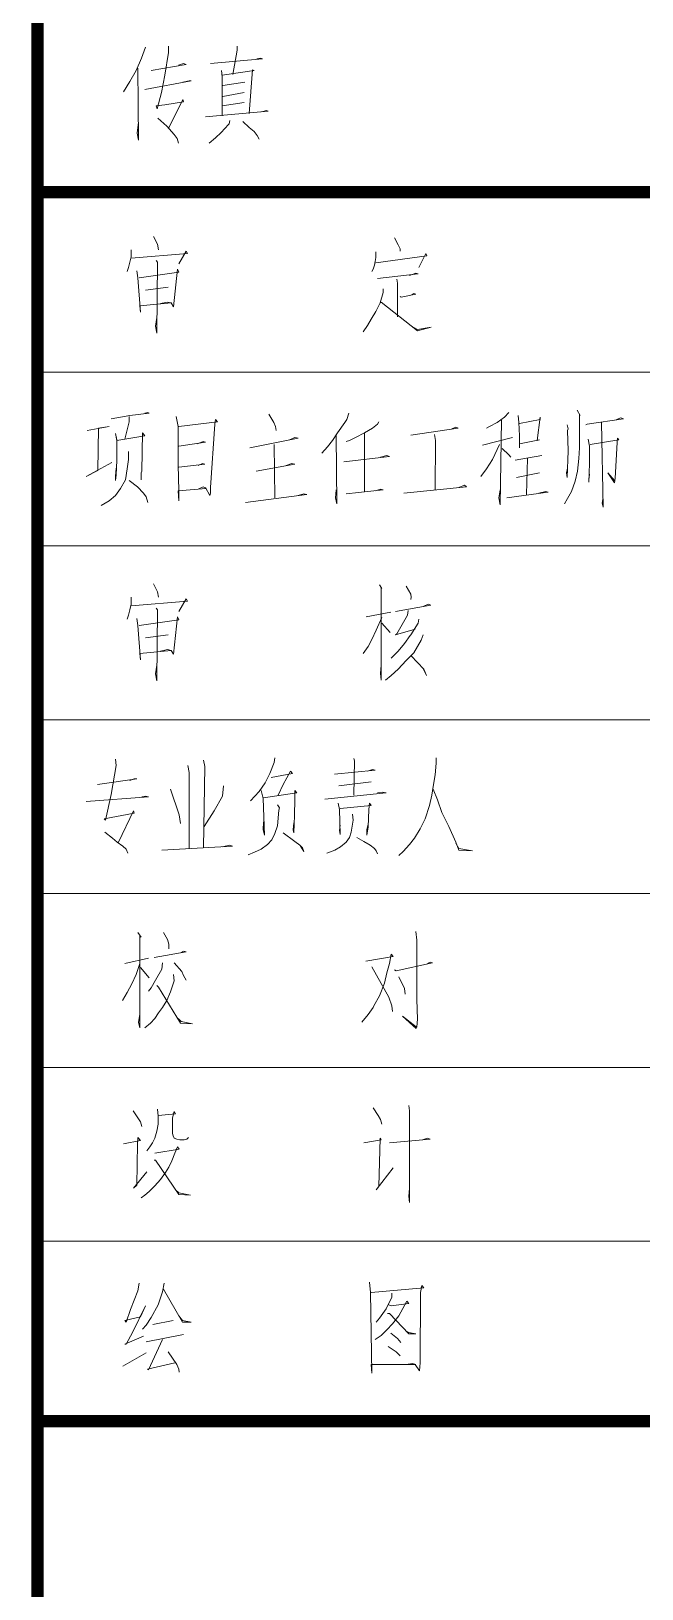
# Model space of a CAD drawing. Extents: x 1332633 to 1595679, y 264824 to 640777.
# Drawn here: x 1407608 to 1410067, y 279300 to 285573 of the extents above; entities that cross this region are included whole.
import ezdxf
from ezdxf.enums import TextEntityAlignment as Align

# ---------------------------------------------------------------- set-up
doc = ezdxf.new("R2010")
doc.units = 0
doc.header["$LTSCALE"] = 1000
doc.header["$MEASUREMENT"] = 0
doc.layers.add('_公共_图框', color=4, linetype='CONTINUOUS', lineweight=5)
doc.layers.add('hatch', color=251, linetype='CONTINUOUS')
doc.styles.add('图框文字', font='SIMKAI.TTF')

# ---------------------------------------------------------------- blocks, each defined once
blk = doc.blocks.new('tk22')
at = {"layer": '_公共_图框'}
for p, q in [((-8565.2, 18209.5), (-8580.2, 18165.3)), ((-8471.6, 18212.6), (-8471.6, 18187.2)), ((-8195.1, 18196.5), (-8212.7, 18099.3)), ((-8195.1, 18212.6), (-8195.1, 18196.5)), ((-8580.2, 18165.3), (-8602.6, 18114.9)), ((-8542.3, 18114.9), (-8401.4, 18139.8)), ((-8471.6, 18187.2), (-8487.2, 18096.2)), ((-8411.3, 18143), (-8431.6, 18136.7)), ((-8401.4, 18139.8), (-8411.3, 18143)), ((-8303.2, 18143), (-8094.2, 18162.2)), ((-8101.5, 18165.3), (-8116.6, 18162.2)), ((-8094.2, 18162.2), (-8101.5, 18165.3)), ((-8628.1, 18070.7), (-8653, 18029.7)), ((-8602.6, 18114.9), (-8628.1, 18070.7)), ((-8595.3, 18124.3), (-8592.7, 17834.7)), ((-8567.8, 18039), (-8381.2, 18073.8)), ((-8487.2, 18096.2), (-8499.7, 18026.5)), ((-8389, 18073.8), (-8413.9, 18067.6)), ((-8381.2, 18073.8), (-8389, 18073.8)), ((-8258, 18114.9), (-8255.4, 18089.4)), ((-8255.4, 18096.2), (-8127, 18114.9)), ((-8255.4, 18089.4), (-8255.4, 17931.9)), ((-8164.4, 18067.6), (-8252.8, 18055.1)), ((-8134.3, 18118), (-8147.3, 17941.8)), ((-8127, 18114.9), (-8134.3, 18118)), ((-8499.7, 18026.5), (-8517.4, 17960.5)), ((-8252.8, 18010.9), (-8167, 18026.5)), ((-8522, 17973), (-8487.2, 17976.1)), ((-8517.4, 17960.5), (-8522, 17973)), ((-8487.2, 17976.1), (-8411.3, 17988.6)), ((-8413.9, 17998.5), (-8471.6, 17881.5)), ((-8411.3, 17988.6), (-8413.9, 17998.5)), ((-8323.5, 17928.8), (-8071.4, 17951.2)), ((-8167, 17985.5), (-8255.4, 17973)), ((-8079.2, 17954.3), (-8096.8, 17948)), ((-8071.4, 17951.2), (-8079.2, 17954.3)), ((-8597.9, 17862.8), (-8592.7, 17907)), ((-8514.8, 17922.6), (-8479.4, 17891.4)), ((-8479.4, 17891.4), (-8449.3, 17856.6)), ((-8229.9, 17897.6), (-8260.6, 17865.9)), ((-8227.8, 17900.7), (-8229.9, 17897.6)), ((-8225.2, 17913.2), (-8227.8, 17900.7)), ((-8172.2, 17910.1), (-8147.3, 17885.1)), ((-8147.3, 17885.1), (-8127, 17869)), ((-8592.7, 17834.7), (-8597.9, 17862.8)), ((-8449.3, 17856.6), (-8436.8, 17841)), ((-8436.8, 17841), (-8431.6, 17821.7)), ((-8282.9, 17844.1), (-8308.4, 17821.7)), ((-8260.6, 17865.9), (-8282.9, 17844.1)), ((-8127, 17869), (-8114.5, 17853.4)), ((-8114.5, 17853.4), (-8106.7, 17837.8)), ((-8531.8, 17447), (-8516.9, 17415.6)), ((-7562.5, 17440.9), (-7547.2, 17412.5)), ((-8622.5, 17393.4), (-8622.5, 17365.1)), ((-8622.5, 17358.9), (-8395.9, 17377.7)), ((-8516.9, 17415.6), (-8511.9, 17393.4)), ((-8400.9, 17387.3), (-8431.1, 17336.7)), ((-8395.9, 17377.7), (-8400.9, 17387.3)), ((-7637.9, 17384.2), (-7637.9, 17362)), ((-7547.2, 17412.5), (-7539.9, 17396.8)), ((-7539.9, 17396.8), (-7539.9, 17387.3)), ((-7436.6, 17377.7), (-7464.1, 17321)), ((-7431.6, 17368.5), (-7436.6, 17377.7)), ((-8632.5, 17321), (-8637.9, 17305.3)), ((-8627.5, 17343.2), (-8632.5, 17321)), ((-8622.5, 17365.1), (-8627.5, 17343.2)), ((-8521.9, 17349.4), (-8516.9, 17343.2)), ((-8516.9, 17343.2), (-8519.2, 17056.5)), ((-8451.4, 17163.7), (-8436.1, 17314.9)), ((-8436.1, 17314.9), (-8431.1, 17302.3)), ((-7648.3, 17314.9), (-7653.2, 17305.3)), ((-7642.9, 17330.6), (-7648.3, 17314.9)), ((-7640.6, 17346.3), (-7642.9, 17330.6)), ((-7637.9, 17362), (-7640.6, 17346.3)), ((-7637.9, 17340.2), (-7431.6, 17368.5)), ((-8600, 17308.4), (-8595, 17280.1)), ((-8595, 17280.1), (-8584.6, 17141.5)), ((-8431.1, 17302.3), (-8590, 17280.1)), ((-7630.3, 17277), (-7466.8, 17295.8)), ((-7552.6, 17274), (-7549.9, 17258.3)), ((-7549.9, 17258.3), (-7549.9, 17122.7)), ((-7476.8, 17299.2), (-7502, 17289.6)), ((-7466.8, 17295.8), (-7476.8, 17299.2)), ((-8564.7, 17229.9), (-8474, 17242.6)), ((-7607.7, 17220.4), (-7620.3, 17179.4)), ((-7607.7, 17236.1), (-7607.7, 17220.4)), ((-7539.9, 17204.7), (-7534.9, 17201.6)), ((-7534.9, 17201.6), (-7476.8, 17214.2)), ((-7484.4, 17217.3), (-7497, 17210.8)), ((-7476.8, 17214.2), (-7484.4, 17217.3)), ((-8587.3, 17166.8), (-8461.4, 17179.4)), ((-8584.6, 17141.5), (-8587.3, 17166.8)), ((-8476.7, 17182.5), (-8504.3, 17176.3)), ((-8461.4, 17179.4), (-8476.7, 17182.5)), ((-8461.4, 17179.4), (-8451.4, 17163.7)), ((-7637.9, 17144.9), (-7655.5, 17113.2)), ((-7620.3, 17179.4), (-7637.9, 17144.9)), ((-7618, 17179.4), (-7615.3, 17182.5)), ((-7615.3, 17182.5), (-7469.1, 17066.1)), ((-8524.5, 17084.8), (-8519.2, 17119.7)), ((-8519.2, 17056.5), (-8524.5, 17084.8)), ((-7670.8, 17087.9), (-7688.5, 17063)), ((-7655.5, 17113.2), (-7670.8, 17087.9)), ((-7469.1, 17072.2), (-7487.1, 17081.8)), ((-7414, 17081.8), (-7469.1, 17072.2)), ((-7469.1, 17066.1), (-7414, 17081.8)), ((-9000, 16900), (-1000, 16900)), ((-8703.3, 16712.4), (-8627.5, 16725)), ((-8647.8, 16630.4), (-8630.2, 16699.7)), ((-8630.2, 16699.7), (-8630.2, 16721.9)), ((-8627.5, 16725), (-8549.4, 16734.6)), ((-8554.8, 16737.6), (-8567, 16734.6)), ((-8549.4, 16734.6), (-8554.8, 16737.6)), ((-8441.5, 16721.9), (-8433.8, 16681)), ((-8431.1, 16681), (-8274.9, 16699.7)), ((-8285.3, 16690.5), (-8302.9, 16435.2)), ((-8282.6, 16709.3), (-8285.3, 16690.5)), ((-8274.9, 16699.7), (-8282.6, 16709.3)), ((-8068.6, 16731.5), (-8048.3, 16696.7)), ((-8048.3, 16696.7), (-8041, 16681)), ((-7761.6, 16696.7), (-7791.4, 16655.7)), ((-7753.9, 16709.3), (-7761.6, 16696.7)), ((-7746.3, 16734.6), (-7753.9, 16709.3)), ((-7630.3, 16690.5), (-7650.6, 16674.8)), ((-7625.3, 16699.7), (-7630.3, 16690.5)), ((-7149.4, 16696.7), (-7179.7, 16681)), ((-7119.2, 16718.9), (-7149.4, 16696.7)), ((-7131.8, 16706.2), (-7136.8, 16365.9)), ((-7101.6, 16737.6), (-7119.2, 16718.9)), ((-7063.7, 16725), (-7061.4, 16696.7)), ((-7061.4, 16696.7), (-7058.7, 16643.1)), ((-6975.6, 16709.3), (-7058.7, 16693.6)), ((-6988.3, 16624.3), (-6975.6, 16718.9)), ((-6975.6, 16718.9), (-6975.6, 16709.3)), ((-6867.3, 16687.5), (-6862.3, 16671.4)), ((-6827.1, 16747.2), (-6814.5, 16725)), ((-6817.1, 16731.5), (-6817.1, 16665.3)), ((-6814.5, 16725), (-6817.1, 16731.5)), ((-6791.9, 16687.5), (-6786.9, 16690.5)), ((-6786.9, 16690.5), (-6640.7, 16712.4)), ((-6729.1, 16696.7), (-6721.4, 16356.7)), ((-6651, 16715.8), (-6668.6, 16709.3)), ((-6640.7, 16712.4), (-6651, 16715.8)), ((-8799, 16665.3), (-8710.6, 16681)), ((-8753.5, 16674.8), (-8756.2, 16504.5)), ((-8710.6, 16681), (-8753.5, 16674.8)), ((-8685.7, 16652.6), (-8680.4, 16627.4)), ((-8680.4, 16624.3), (-8685.7, 16652.6)), ((-8567, 16643.1), (-8680.4, 16624.3)), ((-8680.4, 16627.4), (-8680.4, 16545.4)), ((-8579.7, 16501.4), (-8577.4, 16655.7)), ((-8577.4, 16655.7), (-8567, 16643.1)), ((-8433.8, 16681), (-8433.8, 16526.7)), ((-8144, 16596), (-7950.3, 16633.9)), ((-8041, 16681), (-8038.4, 16665.3)), ((-7962.9, 16636.9), (-7985.5, 16627.4)), ((-7950.3, 16633.9), (-7962.9, 16636.9)), ((-7811.7, 16624.3), (-7832, 16599)), ((-7791.4, 16655.7), (-7811.7, 16624.3)), ((-7796.8, 16646.5), (-7794.1, 16369.3)), ((-7743.6, 16624.3), (-7756.2, 16621.2)), ((-7718.7, 16636.9), (-7743.6, 16624.3)), ((-7683.5, 16655.7), (-7718.7, 16636.9)), ((-7650.6, 16674.8), (-7683.5, 16655.7)), ((-7683.5, 16652.6), (-7683.5, 16419.5)), ((-7497, 16646.5), (-7305.6, 16674.8)), ((-7401.3, 16649.6), (-7396.4, 16624.3)), ((-7396.4, 16624.3), (-7398.7, 16426)), ((-7315.6, 16677.9), (-7330.9, 16671.4)), ((-7305.6, 16674.8), (-7315.6, 16677.9)), ((-7086.7, 16636.9), (-7207.2, 16605.5)), ((-7179.7, 16681), (-7192.3, 16674.8)), ((-7058.7, 16643.1), (-7058.7, 16596)), ((-7058.7, 16611.7), (-6978.3, 16627.4)), ((-6978.3, 16627.4), (-6988.3, 16624.3)), ((-6862.3, 16671.4), (-6865, 16665.3)), ((-6865, 16665.3), (-6862.3, 16583.3)), ((-6817.1, 16665.3), (-6817.1, 16662.2)), ((-6817.1, 16662.2), (-6817.1, 16596)), ((-6781.9, 16630.4), (-6777, 16602.1)), ((-6774.3, 16608.6), (-6658.3, 16627.4)), ((-6663.6, 16633.9), (-6665.9, 16618.2)), ((-6658.3, 16627.4), (-6663.6, 16633.9)), ((-8632.5, 16548.9), (-8632.5, 16580.3)), ((-8431.1, 16602.1), (-8322.8, 16618.2)), ((-8333.1, 16621.2), (-8355.7, 16611.7)), ((-8322.8, 16618.2), (-8333.1, 16621.2)), ((-8046, 16608.6), (-8043.3, 16394.2)), ((-7832, 16599), (-7854.6, 16573.8)), ((-7592.8, 16564.6), (-7618, 16558.1)), ((-7582.4, 16561.1), (-7592.8, 16564.6)), ((-7139.5, 16608.6), (-7167.1, 16548.9)), ((-7129.2, 16592.9), (-7101.6, 16567.6)), ((-7101.6, 16567.6), (-7093.9, 16558.1)), ((-7076.3, 16545.4), (-6968.4, 16564.6)), ((-6862.3, 16583.3), (-6867.3, 16476.1)), ((-6817.1, 16596), (-6819.4, 16551.9)), ((-6777, 16602.1), (-6777, 16532.8)), ((-6665.9, 16618.2), (-6670.9, 16520.6)), ((-8804, 16479.6), (-8700.6, 16536.3)), ((-8756.2, 16504.5), (-8804, 16479.6)), ((-8685.7, 16479.6), (-8683, 16514)), ((-8680.4, 16545.4), (-8683, 16485.7)), ((-8645.1, 16467), (-8637.9, 16511)), ((-8637.9, 16511), (-8632.5, 16548.9)), ((-8582.4, 16495.3), (-8579.7, 16501.4)), ((-8433.8, 16526.7), (-8431.1, 16422.6)), ((-8431.1, 16517.1), (-8325.5, 16529.7)), ((-8335.4, 16532.8), (-8353, 16523.6)), ((-8325.5, 16529.7), (-8335.4, 16532.8)), ((-8119.1, 16501.4), (-7962.9, 16529.7)), ((-7975.6, 16532.8), (-7998.2, 16523.6)), ((-7962.9, 16529.7), (-7975.6, 16532.8)), ((-7766.6, 16539.3), (-7582.4, 16561.1)), ((-7192.3, 16511), (-7214.9, 16479.6)), ((-7167.1, 16548.9), (-7192.3, 16511)), ((-7026.2, 16551.9), (-7031.1, 16406.9)), ((-6870, 16495.3), (-6865, 16514)), ((-6824.8, 16501.4), (-6834.8, 16460.5)), ((-6819.4, 16551.9), (-6824.8, 16501.4)), ((-6777, 16532.8), (-6779.2, 16457.4)), ((-6670.9, 16520.6), (-6673.6, 16473.1)), ((-8683, 16485.7), (-8685.7, 16463.5)), ((-8685.7, 16463.5), (-8685.7, 16479.6)), ((-8665.4, 16432.1), (-8645.1, 16467)), ((-8630.2, 16463.5), (-8597.3, 16438.6)), ((-8597.3, 16438.6), (-8572.4, 16413.4)), ((-8582.4, 16467), (-8582.4, 16495.3)), ((-8333.1, 16438.6), (-8353, 16429.1)), ((-8320.5, 16432.1), (-8333.1, 16438.6)), ((-7524.6, 16413.4), (-7272.7, 16438.6)), ((-7280.4, 16444.8), (-7303, 16435.2)), ((-7272.7, 16438.6), (-7280.4, 16444.8)), ((-6978.3, 16495.3), (-7071.3, 16476.1)), ((-6867.3, 16476.1), (-6870, 16495.3)), ((-6834.8, 16460.5), (-6849.7, 16419.5)), ((-6779.2, 16467), (-6777, 16488.8)), ((-6779.2, 16457.4), (-6779.2, 16467)), ((-6703.8, 16495.3), (-6675.9, 16463.5)), ((-6675.9, 16454.3), (-6703.8, 16495.3)), ((-6673.6, 16473.1), (-6675.9, 16454.3)), ((-8743.5, 16362.8), (-8710.6, 16382)), ((-8710.6, 16382), (-8685.7, 16403.8)), ((-8685.7, 16403.8), (-8665.4, 16432.1)), ((-8572.4, 16413.4), (-8562.1, 16397.7)), ((-8562.1, 16397.7), (-8554.8, 16375.5)), ((-8433.8, 16422.6), (-8320.5, 16432.1)), ((-8431.1, 16382), (-8433.8, 16422.6)), ((-8431.1, 16422.6), (-8431.1, 16382)), ((-8305.2, 16403.8), (-8322.8, 16435.2)), ((-8302.9, 16413.4), (-8305.2, 16403.8)), ((-8302.9, 16435.2), (-8302.9, 16413.4)), ((-8161.6, 16375.5), (-7915.1, 16406.9)), ((-7927.7, 16410.3), (-7950.3, 16403.8)), ((-7915.1, 16406.9), (-7927.7, 16410.3)), ((-7799.1, 16394.2), (-7796.8, 16426)), ((-7794.1, 16369.3), (-7799.1, 16394.2)), ((-7756.2, 16410.3), (-7607.7, 16426)), ((-7620.3, 16429.1), (-7637.9, 16422.6)), ((-7607.7, 16426), (-7620.3, 16429.1)), ((-7141.8, 16394.2), (-7136.8, 16426)), ((-7136.8, 16365.9), (-7141.8, 16394.2)), ((-7109.2, 16394.2), (-6943.1, 16416.4)), ((-6953.1, 16419.5), (-6980.6, 16413.4)), ((-6943.1, 16416.4), (-6953.1, 16419.5)), ((-6865, 16391.2), (-6877.6, 16369.3)), ((-6849.7, 16419.5), (-6865, 16391.2)), ((-6726.4, 16372.4), (-6723.7, 16388.1)), ((-6721.4, 16356.7), (-6726.4, 16372.4)), ((-9000, 16200), (-1000, 16200)), ((-8531.8, 16047), (-8516.9, 16015.6)), ((-8516.9, 16015.6), (-8511.9, 15993.8)), ((-7623, 16043.9), (-7612.7, 16028.2)), ((-7615.3, 16031.3), (-7615.3, 15660)), ((-7612.7, 16028.2), (-7615.3, 16031.3)), ((-7514.7, 16037.8), (-7497, 16006)), ((-7497, 16006), (-7494.4, 15993.8)), ((-8627.5, 15943.3), (-8632.5, 15921.1)), ((-8622.5, 15965.5), (-8627.5, 15943.3)), ((-8622.5, 15993.8), (-8622.5, 15965.5)), ((-8622.5, 15959), (-8395.9, 15977.7)), ((-8521.9, 15949.4), (-8516.9, 15943.3)), ((-8516.9, 15943.3), (-8519.2, 15656.5)), ((-8400.9, 15987.3), (-8431.1, 15936.7)), ((-8395.9, 15977.7), (-8400.9, 15987.3)), ((-7557.5, 15936.7), (-7416.3, 15962)), ((-7507, 15940.2), (-7509.7, 15921.1)), ((-7494.4, 15993.8), (-7497, 15984.2)), ((-7426.6, 15965.5), (-7446.5, 15955.9)), ((-7416.3, 15962), (-7426.6, 15965.5)), ((-8632.5, 15921.1), (-8637.9, 15905.4)), ((-8600, 15908.4), (-8595, 15880.1)), ((-8595, 15880.1), (-8584.6, 15741.5)), ((-8431.1, 15902.3), (-8590, 15880.1)), ((-8451.4, 15763.7), (-8436.1, 15914.9)), ((-8436.1, 15914.9), (-8431.1, 15902.3)), ((-7577.4, 15933.7), (-7675.8, 15914.9)), ((-7612.7, 15911.9), (-7635.6, 15861.3)), ((-7612.7, 15889.7), (-7580.1, 15851.8)), ((-7509.7, 15921.1), (-7552.6, 15845.6)), ((-7466.8, 15889.7), (-7497, 15842.6)), ((-7464.1, 15905.4), (-7466.8, 15889.7)), ((-8564.7, 15829.9), (-8474, 15842.6)), ((-7653.2, 15823.4), (-7668.2, 15795.1)), ((-7635.6, 15861.3), (-7653.2, 15823.4)), ((-7557.5, 15842.6), (-7479.4, 15864.4)), ((-7552.6, 15845.6), (-7557.5, 15842.6)), ((-7499.3, 15839.1), (-7522.3, 15807.7)), ((-7497, 15842.6), (-7499.3, 15839.1)), ((-7454.2, 15820.4), (-7484.4, 15769.8)), ((-7446.5, 15842.6), (-7454.2, 15820.4)), ((-8587.3, 15766.8), (-8461.4, 15779.4)), ((-8584.6, 15741.5), (-8587.3, 15766.8)), ((-8476.7, 15782.5), (-8504.3, 15776.3)), ((-8461.4, 15779.4), (-8476.7, 15782.5)), ((-8461.4, 15779.4), (-8451.4, 15763.7)), ((-7668.2, 15795.1), (-7688.5, 15766.8)), ((-7547.2, 15776.3), (-7575.1, 15748)), ((-7522.3, 15807.7), (-7547.2, 15776.3)), ((-7484.4, 15769.8), (-7514.7, 15738.4)), ((-7494.4, 15757.6), (-7444.2, 15704)), ((-8524.5, 15684.9), (-8519.2, 15719.7)), ((-8519.2, 15656.5), (-8524.5, 15684.9)), ((-7618, 15688.3), (-7615.3, 15719.7)), ((-7615.3, 15660), (-7618, 15688.3)), ((-7547.2, 15704), (-7575.1, 15678.7)), ((-7514.7, 15738.4), (-7547.2, 15704)), ((-7433.9, 15678.7), (-7449.2, 15710.1)), ((-7444.2, 15704), (-7433.9, 15678.7)), ((-7575.1, 15678.7), (-7597.7, 15660)), ((-9000, 15500), (-1000, 15500)), ((-8683, 15315.8), (-8703.3, 15199)), ((-8685.7, 15341.1), (-8683, 15315.8)), ((-8393.6, 15315.8), (-8388.3, 15287.5)), ((-8330.5, 15337.6), (-8325.5, 15312.4)), ((-8325.5, 15312.4), (-8330.5, 14985)), ((-8046, 15328.4), (-8063.6, 15284)), ((-8043.3, 15347.2), (-8046, 15328.4)), ((-7726, 15344.1), (-7723.7, 15334.6)), ((-7723.7, 15334.6), (-7726, 15196)), ((-7393.7, 15325), (-7398.7, 15277.9)), ((-7393.7, 15347.2), (-7393.7, 15325)), ((-8758.4, 15240), (-8600, 15262.2)), ((-8609.9, 15262.2), (-8627.5, 15255.7)), ((-8600, 15262.2), (-8609.9, 15262.2)), ((-8388.3, 15287.5), (-8388.3, 14982)), ((-8083.5, 15246.5), (-8106.5, 15211.7)), ((-8063.6, 15284), (-8083.5, 15246.5)), ((-8058.6, 15268.3), (-7972.9, 15284)), ((-7980.6, 15293.6), (-8010.8, 15240)), ((-7972.9, 15284), (-7980.6, 15293.6)), ((-7804.1, 15281), (-7640.6, 15296.7)), ((-7655.5, 15249.6), (-7786.5, 15233.9)), ((-7650.6, 15300.1), (-7670.8, 15293.6)), ((-7640.6, 15296.7), (-7650.6, 15300.1)), ((-7398.7, 15277.9), (-7406.3, 15230.8)), ((-8804, 15170.7), (-8552.1, 15189.9)), ((-8703.3, 15199), (-8725.9, 15095.3)), ((-8564.7, 15192.9), (-8579.7, 15189.9)), ((-8552.1, 15189.9), (-8564.7, 15192.9)), ((-8464.1, 15221.3), (-8428.8, 15117.1)), ((-8255, 15192.9), (-8287.6, 15133.2)), ((-8250.1, 15233.9), (-8255, 15192.9)), ((-8106.5, 15211.7), (-8141.7, 15174.2)), ((-8098.8, 15214.7), (-8091.2, 15183.4)), ((-8091.2, 15183.4), (-8086.2, 15035.6)), ((-8088.9, 15186.4), (-7955.3, 15205.6)), ((-8010.8, 15240), (-8030.7, 15196)), ((-7962.9, 15214.7), (-7962.9, 15180.3)), ((-7955.3, 15205.6), (-7962.9, 15214.7)), ((-7842, 15180.3), (-7595, 15205.6)), ((-7610.4, 15208.6), (-7630.3, 15205.6)), ((-7595, 15205.6), (-7610.4, 15208.6)), ((-7411.3, 15196), (-7421.6, 15155)), ((-7406.3, 15230.8), (-7411.3, 15196)), ((-7406.3, 15221.3), (-7388.7, 15177.2)), ((-8730.9, 15101.4), (-8609.9, 15123.6)), ((-8612.6, 15133.2), (-8673.1, 15006.9)), ((-8609.9, 15123.6), (-8612.6, 15133.2)), ((-8287.6, 15133.2), (-8328.2, 15070)), ((-8033.4, 15158.1), (-8025.7, 15145.5)), ((-8028.4, 15136.3), (-8033.4, 15073.1)), ((-8025.7, 15145.5), (-8028.4, 15136.3)), ((-7962.9, 15180.3), (-7965.2, 15114.1)), ((-7789.1, 15164.6), (-7784.2, 15139.3)), ((-7784.2, 15139.3), (-7781.5, 15038.6)), ((-7781.5, 15142.4), (-7655.5, 15155)), ((-7731.3, 15120.6), (-7728.7, 15095.3)), ((-7665.9, 15139.3), (-7668.2, 15067)), ((-7663.2, 15164.6), (-7665.9, 15139.3)), ((-7655.5, 15155), (-7663.2, 15164.6)), ((-7421.6, 15155), (-7439.2, 15101.4)), ((-7388.7, 15177.2), (-7371.1, 15126.7)), ((-7371.1, 15126.7), (-7343.5, 15070)), ((-8725.9, 15095.3), (-8730.9, 15101.4)), ((-8428.8, 15117.1), (-8423.5, 15082.7)), ((-8091.2, 15057.4), (-8088.9, 15088.8)), ((-8086.2, 15035.6), (-8091.2, 15057.4)), ((-8033.4, 15073.1), (-8043.3, 15041.7)), ((-7970.2, 15057.4), (-7967.9, 15085.7)), ((-7967.9, 15044.8), (-7970.2, 15057.4)), ((-7965.2, 15114.1), (-7967.9, 15044.8)), ((-7784.2, 15054.3), (-7781.5, 15076.2)), ((-7728.7, 15095.3), (-7736.3, 15047.8)), ((-7673.1, 15057.4), (-7668.2, 15079.6)), ((-7668.2, 15067), (-7673.1, 15035.6)), ((-7673.1, 15035.6), (-7673.1, 15057.4)), ((-7459.1, 15060.5), (-7481.7, 15022.9)), ((-7439.2, 15101.4), (-7459.1, 15060.5)), ((-7343.5, 15070), (-7315.6, 15006.9)), ((-8728.2, 15047.8), (-8698, 15022.9)), ((-8698, 15022.9), (-8678.1, 15006.9)), ((-8678.1, 15006.9), (-8655.5, 14991.2)), ((-8227.1, 14994.6), (-8255, 14988.1)), ((-8214.8, 14991.2), (-8227.1, 14994.6)), ((-8073.6, 14997.7), (-8098.8, 14978.5)), ((-8056, 15016.4), (-8073.6, 14997.7)), ((-8043.3, 15041.7), (-8056, 15016.4)), ((-8010.8, 15044.8), (-7962.9, 15010.3)), ((-7962.9, 15010.3), (-7942.7, 14994.6)), ((-7942.7, 14994.6), (-7932.7, 14985)), ((-7781.5, 15038.6), (-7784.2, 15054.3)), ((-7756.2, 15006.9), (-7779.2, 14988.1)), ((-7743.6, 15026), (-7756.2, 15006.9)), ((-7736.3, 15047.8), (-7743.6, 15026)), ((-7713.7, 15026), (-7685.8, 15010.3)), ((-7685.8, 15010.3), (-7660.5, 14994.6)), ((-7660.5, 14994.6), (-7642.9, 14982)), ((-7502, 14997.7), (-7527.3, 14969.4)), ((-7481.7, 15022.9), (-7502, 14997.7)), ((-7315.6, 15006.9), (-7303, 14975.5)), ((-7303, 14982), (-7315.6, 15003.8)), ((-8655.5, 14991.2), (-8642.8, 14978.5)), ((-8642.8, 14978.5), (-8635.2, 14962.8)), ((-8499.3, 14975.5), (-8214.8, 14991.2)), ((-8126.4, 14966.3), (-8151.7, 14956.7)), ((-8098.8, 14978.5), (-8126.4, 14966.3)), ((-7927.7, 14969.4), (-7940.4, 14991.2)), ((-7932.7, 14985), (-7927.7, 14969.4)), ((-7801.8, 14975.5), (-7834.3, 14962.8)), ((-7779.2, 14988.1), (-7801.8, 14975.5)), ((-7642.9, 14982), (-7635.6, 14972.4)), ((-7635.6, 14972.4), (-7630.3, 14959.8)), ((-7527.3, 14969.4), (-7544.9, 14953.7)), ((-7247.8, 14972.4), (-7303, 14982)), ((-7303, 14975.5), (-7247.8, 14972.4)), ((-9000, 14800), (-1000, 14800)), ((-8595, 14644), (-8582.4, 14625.2)), ((-8587.3, 14631.3), (-8587.3, 14260)), ((-8582.4, 14625.2), (-8587.3, 14631.3)), ((-8491.6, 14644), (-8476.7, 14615.6)), ((-7476.8, 14647.4), (-7471.8, 14612.6)), ((-8529.5, 14543.3), (-8400.9, 14565.5)), ((-8476.7, 14615.6), (-8471.3, 14596.9)), ((-8471.3, 14596.9), (-8471.3, 14578.1)), ((-8411.2, 14568.5), (-8423.5, 14562)), ((-8400.9, 14565.5), (-8411.2, 14568.5)), ((-7575.1, 14555.9), (-7582.4, 14518)), ((-7567.5, 14546.3), (-7575.1, 14555.9)), ((-7471.8, 14612.6), (-7471.8, 14379.4)), ((-8552.1, 14540.2), (-8647.8, 14518)), ((-8587.3, 14518), (-8602.3, 14474)), ((-8584.6, 14502.3), (-8549.4, 14461.3)), ((-8499.3, 14496.2), (-8524.5, 14451.8)), ((-8496.6, 14521.1), (-8499.3, 14496.2)), ((-8448.7, 14521.1), (-8418.5, 14486.6)), ((-7678.1, 14527.6), (-7567.5, 14546.3)), ((-7653.2, 14505.4), (-7585.1, 14382.5)), ((-7582.4, 14518), (-7592.8, 14480.5)), ((-7562.5, 14492.7), (-7554.9, 14489.7)), ((-7554.9, 14489.7), (-7409, 14521.1)), ((-7418.9, 14524.5), (-7428.9, 14518)), ((-7409, 14521.1), (-7418.9, 14524.5)), ((-8620.3, 14436.1), (-8637.9, 14401.6)), ((-8602.3, 14474), (-8620.3, 14436.1)), ((-8524.5, 14451.8), (-8542.2, 14420.4)), ((-8519.2, 14430), (-8511.9, 14423.4)), ((-8448.7, 14448.7), (-8464.1, 14404.7)), ((-8451.4, 14474), (-8448.7, 14448.7)), ((-8418.5, 14486.6), (-8411.2, 14470.9)), ((-8411.2, 14470.9), (-8400.9, 14451.8)), ((-7602.7, 14439.5), (-7623, 14389)), ((-7592.8, 14480.5), (-7602.7, 14439.5)), ((-7544.9, 14464.4), (-7522.3, 14417.3)), ((-8637.9, 14401.6), (-8657.8, 14370.2)), ((-8542.2, 14420.4), (-8552.1, 14407.7)), ((-8511.9, 14423.4), (-8423.5, 14278.7)), ((-8479, 14370.2), (-8496.6, 14341.9)), ((-8464.1, 14404.7), (-8479, 14370.2)), ((-7623, 14389), (-7645.6, 14348)), ((-7585.1, 14382.5), (-7572.5, 14348)), ((-7522.3, 14417.3), (-7519.6, 14395.1)), ((-7471.8, 14379.4), (-7471.8, 14373.3)), ((-7471.8, 14373.3), (-7469.1, 14294.4)), ((-8592.3, 14281.8), (-8587.3, 14313.2)), ((-8511.9, 14319.7), (-8526.8, 14297.5)), ((-8496.6, 14341.9), (-8511.9, 14319.7)), ((-7668.2, 14313.2), (-7693.4, 14281.8)), ((-7648.3, 14341.9), (-7668.2, 14313.2)), ((-7645.6, 14348), (-7648.3, 14341.9)), ((-7572.5, 14348), (-7570.2, 14325.8)), ((-7529.6, 14307.1), (-7474.5, 14263)), ((-7474.5, 14256.5), (-7529.6, 14307.1)), ((-8587.3, 14260), (-8592.3, 14281.8)), ((-8544.5, 14278.7), (-8567, 14260)), ((-8526.8, 14297.5), (-8544.5, 14278.7)), ((-8421.2, 14284.9), (-8433.8, 14297.5)), ((-8423.5, 14278.7), (-8375.6, 14275.7)), ((-8375.6, 14275.7), (-8421.2, 14284.9)), ((-7471.8, 14263), (-7474.5, 14256.5)), ((-7469.1, 14294.4), (-7471.8, 14263)), ((-9000, 14100), (-1000, 14100)), ((-8516.9, 13931.5), (-8514.2, 13903.2)), ((-7648.3, 13937.6), (-7628, 13906.3)), ((-7504.7, 13947.2), (-7502, 13925.4)), ((-8614.9, 13925.4), (-8584.6, 13881)), ((-8584.6, 13881), (-8579.7, 13862.2)), ((-8514.2, 13871.8), (-8519.2, 13843.5)), ((-8514.2, 13903.2), (-8514.2, 13871.8)), ((-8511.9, 13906.3), (-8443.8, 13912.8)), ((-8448.7, 13921.9), (-8456.4, 13896.7)), ((-8456.4, 13896.7), (-8456.4, 13874.9)), ((-8456.4, 13874.9), (-8456.4, 13856.1)), ((-8443.8, 13912.8), (-8448.7, 13921.9)), ((-7628, 13906.3), (-7618, 13890.6)), ((-7618, 13890.6), (-7612.7, 13871.8)), ((-7502, 13925.4), (-7502, 13556.7)), ((-8652.8, 13792.9), (-8584.6, 13805.6)), ((-8595, 13818.2), (-8597.3, 13792.9)), ((-8584.6, 13805.6), (-8595, 13818.2)), ((-8526.8, 13815.1), (-8536.8, 13796)), ((-8519.2, 13843.5), (-8526.8, 13815.1)), ((-8456.4, 13856.1), (-8456.4, 13833.9)), ((-8456.4, 13833.9), (-8453.7, 13824.3)), ((-8453.7, 13824.3), (-8448.7, 13815.1)), ((-8448.7, 13815.1), (-8438.8, 13811.7)), ((-8438.8, 13811.7), (-8426.2, 13808.6)), ((-8426.2, 13808.6), (-8408.5, 13808.6)), ((-8408.5, 13808.6), (-8398.6, 13811.7)), ((-8398.6, 13811.7), (-8390.9, 13818.2)), ((-7685.8, 13796), (-7615.3, 13808.6)), ((-7620.3, 13815.1), (-7625.3, 13619.9)), ((-7615.3, 13808.6), (-7620.3, 13815.1)), ((-7582.4, 13796), (-7418.9, 13811.7)), ((-7428.9, 13815.1), (-7449.2, 13808.6)), ((-7418.9, 13811.7), (-7428.9, 13815.1)), ((-8597.3, 13792.9), (-8600, 13626)), ((-8547.1, 13780.3), (-8559.8, 13764.6)), ((-8536.8, 13796), (-8547.1, 13780.3)), ((-8526.8, 13755), (-8428.8, 13770.7)), ((-8446.4, 13755), (-8459.1, 13723.6)), ((-8436.1, 13780.3), (-8446.4, 13755)), ((-8428.8, 13770.7), (-8436.1, 13780.3)), ((-8612.6, 13613.4), (-8559.8, 13679.6)), ((-8529.5, 13726.7), (-8524.5, 13726.7)), ((-8524.5, 13726.7), (-8431.1, 13588.1)), ((-8484, 13676.6), (-8504.3, 13648.2)), ((-8471.3, 13698.4), (-8484, 13676.6)), ((-8459.1, 13723.6), (-8471.3, 13698.4)), ((-7635.6, 13607.3), (-7567.5, 13695.3)), ((-8600, 13626), (-8612.6, 13613.4)), ((-8526.8, 13623), (-8549.4, 13600.8)), ((-8504.3, 13648.2), (-8526.8, 13623)), ((-7625.3, 13619.9), (-7635.6, 13607.3)), ((-7504.7, 13582), (-7502, 13613.4)), ((-8567, 13585.1), (-8582.4, 13575.5)), ((-8549.4, 13600.8), (-8567, 13585.1)), ((-8431.1, 13594.6), (-8443.8, 13607.3)), ((-8383.3, 13585.1), (-8431.1, 13594.6)), ((-8431.1, 13588.1), (-8383.3, 13585.1)), ((-7502, 13556.7), (-7504.7, 13582)), ((-9000, 13400), (-1000, 13400)), ((-8595, 13199.9), (-8625.2, 13124.5)), ((-8590, 13231.7), (-8595, 13199.9)), ((-8496.6, 13196.9), (-8514.2, 13143.3)), ((-8488.9, 13231.7), (-8496.6, 13196.9)), ((-8491.6, 13206.4), (-8416.2, 13074)), ((-7663.2, 13234.8), (-7658.2, 13193.8)), ((-7658.2, 13193.8), (-7653.2, 12869.2)), ((-7655.5, 13193.8), (-7444.2, 13212.6)), ((-7572.5, 13174.7), (-7595, 13127.6)), ((-7572.5, 13190.8), (-7572.5, 13174.7)), ((-7456.8, 13193.8), (-7459.1, 12910.1)), ((-7451.5, 13222.1), (-7456.8, 13193.8)), ((-7444.2, 13212.6), (-7451.5, 13222.1)), ((-8625.2, 13124.5), (-8642.8, 13074)), ((-8564.7, 13140.2), (-8617.6, 13033)), ((-8584.6, 13096.2), (-8564.7, 13140.2)), ((-8514.2, 13143.3), (-8542.2, 13093.1)), ((-7595, 13127.6), (-7623, 13089.7)), ((-7585.1, 13143.3), (-7575.1, 13140.2)), ((-7575.1, 13140.2), (-7504.7, 13149.8)), ((-7512, 13159), (-7544.9, 13099.3)), ((-7504.7, 13149.8), (-7512, 13159)), ((-8647.8, 13080.5), (-8584.6, 13096.2)), ((-8642.8, 13074), (-8647.8, 13080.5)), ((-8562.1, 13061.4), (-8577.4, 13045.7)), ((-8542.2, 13093.1), (-8562.1, 13061.4)), ((-8453.7, 13080.5), (-8534.5, 13064.8)), ((-8416.2, 13080.5), (-8431.1, 13099.3)), ((-8381, 13074), (-8416.2, 13080.5)), ((-8416.2, 13074), (-8381, 13074)), ((-7623, 13089.7), (-7635.6, 13074)), ((-7570.2, 13067.9), (-7592.8, 13042.6)), ((-7590.1, 13108.8), (-7582.4, 13108.8)), ((-7582.4, 13108.8), (-7504.7, 13026.9)), ((-7544.9, 13099.3), (-7570.2, 13067.9)), ((-8647.8, 12985.9), (-8572.4, 13017.3)), ((-8642.8, 12985.9), (-8647.8, 12985.9)), ((-8617.6, 13033), (-8642.8, 12985.9)), ((-8562.1, 12995.5), (-8411.2, 13023.8)), ((-8496.6, 13004.7), (-8552.1, 12881.8)), ((-7615.3, 13020.4), (-7640.6, 13004.7)), ((-7592.8, 13042.6), (-7615.3, 13020.4)), ((-7577.4, 13030), (-7549.9, 13007.8)), ((-7549.9, 13007.8), (-7537.2, 12992.1)), ((-7504.7, 13033), (-7517, 13039.5)), ((-7476.8, 13026.9), (-7504.7, 13033)), ((-7504.7, 13026.9), (-7476.8, 13026.9)), ((-8655.5, 12897.5), (-8562.1, 12951.1)), ((-8474, 12954.5), (-8438.8, 12904)), ((-7587.8, 12976.4), (-7554.9, 12954.5)), ((-7554.9, 12954.5), (-7539.9, 12938.5)), ((-8557.1, 12885.3), (-8446.4, 12910.1)), ((-8552.1, 12881.8), (-8557.1, 12885.3)), ((-8438.8, 12904), (-8431.1, 12885.3)), ((-8431.1, 12885.3), (-8428.8, 12872.6)), ((-7655.5, 12904), (-7476.8, 12904)), ((-7653.2, 12869.2), (-7655.5, 12904)), ((-7489.4, 12907.1), (-7514.7, 12904)), ((-7476.8, 12904), (-7489.4, 12907.1)), ((-7461.8, 12878.8), (-7479.4, 12904)), ((-7459.1, 12910.1), (-7461.8, 12878.8))]:
    blk.add_line(p, q, dxfattribs=at)
at = {"layer": '_公共_图框', "const_width": 50}
for points in [[(-9000, 58400), (-9000, 1000)], [(-9000, 17625), (-1000, 17625)], [(-9000, 12675), (-1000, 12675)]]:
    blk.add_lwpolyline(points, dxfattribs=at)
at = {"layer": '_公共_图框', "style": '图框文字'}
for tag, height, p in [('建设单位', 500, (-5000, 38300)), ('合作单位', 500, (-5054, 33683.2)), ('项目名称', 500, (-5000, 30300)), ('项目编号', 500, (-5000, 26300)), ('建筑', 350, (-2600, 5600)), ('方案深化', 350, (-2600, 4900)), ('1:100', 350, (-2600, 4200)), ('20090705', 350, (-2600, 3500)), ('图号', 350, (-2600, 2450))]:
    blk.add_attdef(tag, text='', height=height, dxfattribs=at).set_placement(p, align=Align.MIDDLE_CENTER)

msp = doc.modelspace()

# ---------------------------------------------------------------- block references
at = {"layer": 'hatch'}
msp.add_blockref('tk22', (1416633.5, 267300), dxfattribs=at)

doc.saveas('drawing.dxf')
